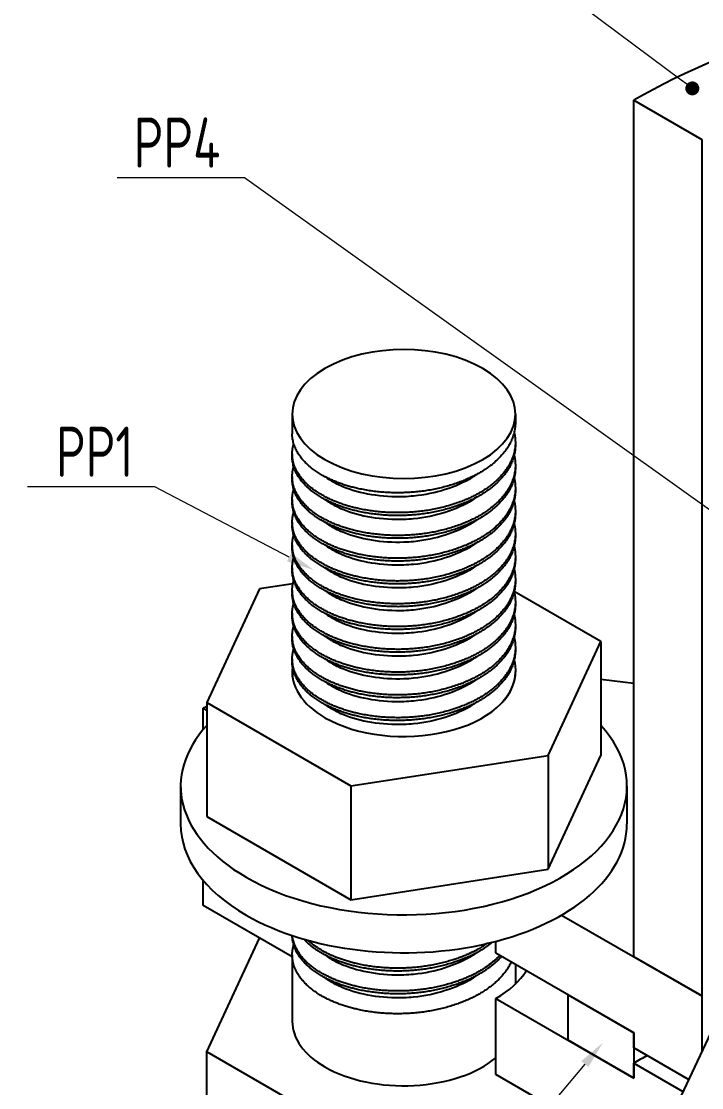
# Model space of a CAD drawing. Header units: millimetres. Extents: x -46397 to 283259, y -8690 to 23983.
# Drawn here: x 185418.7 to 185491.9, y -1377.6 to -1262.9 of the extents above; entities that cross this region are included whole.
import ezdxf
from ezdxf import colors
from ezdxf.entities.mleader import LeaderData, LeaderLine
from ezdxf.math import Vec2, Vec3

# ---------------------------------------------------------------- set-up
doc = ezdxf.new("R2010")
doc.units = ezdxf.units.MM
doc.layers.add('4.KICH THUOC', color=3, linetype='Continuous', lineweight=9)
doc.layers.add('Net dam Minh', color=94, linetype='Continuous', lineweight=18)
doc.layers.add('PV-402', color=7, linetype='Continuous')
doc.styles.get("Standard").update_dxf_attribs({"font": 'isocp.shx', "width": 0.8})

# ---------------------------------------------------------------- blocks, each defined once
blk = doc.blocks.new('tjt')
at = {"layer": 'PV-402', "extrusion": (-2.77556e-16, 0.816497, 0.57735)}
for p, q in [((255684.13, 36347.04, -2.06), (255691.43, 36342.83, -2.06)), ((255684.13, 36254.92, -2.06), (255684.13, 36347.04, -2.06)), ((255691.43, 36342.83, -2.06), (255691.43, 36250.71, -2.06)), ((255647.39, 36313.3, -2.06), (255647.39, 36311.16, -2.06)), ((255671.39, 36313.3, -2.06), (255671.39, 36312.38, -2.06)), ((255671.39, 36310.24, -2.06), (255671.39, 36309.93, -2.06)), ((255647.39, 36309.01, -2.06), (255647.39, 36308.71, -2.06)), ((255671.39, 36307.79, -2.06), (255671.39, 36307.48, -2.06)), ((255647.39, 36306.56, -2.06), (255647.39, 36306.26, -2.06)), ((255671.39, 36305.34, -2.06), (255671.39, 36305.03, -2.06)), ((255647.39, 36304.12, -2.06), (255647.39, 36303.81, -2.06)), ((255671.39, 36302.89, -2.06), (255671.39, 36302.58, -2.06)), ((255647.39, 36301.67, -2.06), (255647.39, 36301.36, -2.06)), ((255671.39, 36300.44, -2.06), (255671.39, 36300.13, -2.06)), ((255647.39, 36299.22, -2.06), (255647.39, 36298.91, -2.06)), ((255671.39, 36297.99, -2.06), (255671.39, 36297.69, -2.06)), ((255647.39, 36296.77, -2.06), (255647.39, 36296.46, -2.06)), ((255647.46, 36295.05, -2.06), (255643.87, 36294.5, -2.06)), ((255671.39, 36295.54, -2.06), (255671.39, 36295.24, -2.06)), ((255643.87, 36294.5, -2.06), (255638.19, 36282.26, -2.06)), ((255647.39, 36294.32, -2.06), (255647.39, 36294.01, -2.06)), ((255680.58, 36288.82, -2.06), (255671.26, 36294.2, -2.06)), ((255671.39, 36293.09, -2.06), (255671.39, 36292.79, -2.06)), ((255647.39, 36291.87, -2.06), (255647.39, 36291.56, -2.06)), ((255671.39, 36290.64, -2.06), (255671.39, 36290.34, -2.06)), ((255647.39, 36289.42, -2.06), (255647.39, 36289.11, -2.06)), ((255671.39, 36288.19, -2.06), (255671.39, 36287.89, -2.06)), ((255674.9, 36276.58, -2.06), (255680.58, 36288.82, -2.06)), ((255680.58, 36288.82, -2.06), (255680.58, 36276.57, -2.06)), ((255647.39, 36286.97, -2.06), (255647.39, 36286.66, -2.06)), ((255671.39, 36285.74, -2.06), (255671.39, 36285.54, -2.06)), ((255684.13, 36284.32, -2.06), (255680.58, 36284.73, -2.06)), ((255638.19, 36282.26, -2.06), (255653.71, 36273.3, -2.06)), ((255638.19, 36282.26, -2.06), (255638.19, 36270.01, -2.06)), ((255637.82, 36281.66, -2.06), (255638.19, 36281.45, -2.06)), ((255637.82, 36279.37, -2.06), (255637.82, 36281.66, -2.06)), ((255653.71, 36273.3, -2.06), (255674.9, 36276.58, -2.06)), ((255674.9, 36276.58, -2.06), (255674.9, 36264.34, -2.06)), ((255674.9, 36264.34, -2.06), (255680.58, 36276.57, -2.06)), ((255635.39, 36273.29, -2.06), (255635.39, 36269.21, -2.06)), ((255653.71, 36273.3, -2.06), (255653.71, 36261.06, -2.06)), ((255683.39, 36273.29, -2.06), (255683.39, 36269.21, -2.06)), ((255638.19, 36270.01, -2.06), (255653.71, 36261.06, -2.06)), ((255701.15, 36265.34, -2.06), (255687.9, 36237.24, -2.06)), ((255653.71, 36261.06, -2.06), (255674.9, 36264.34, -2.06)), ((255637.82, 36260.43, -2.06), (255637.82, 36263.13, -2.06)), ((255647.39, 36254.91, -2.06), (255637.82, 36260.43, -2.06)), ((255676.36, 36259.41, -2.06), (255691.43, 36250.71, -2.06)), ((255638.19, 36244.7, -2.06), (255643.87, 36256.94, -2.06)), ((255669.28, 36255.33, -2.06), (255669.28, 36256.59, -2.06)), ((255647.39, 36255.13, -2.06), (255647.39, 36247.98, -2.06)), ((255684.13, 36246.76, -2.06), (255669.28, 36255.33, -2.06)), ((255691.43, 36250.71, -2.06), (255684.13, 36254.92, -2.06)), ((255671.39, 36254.12, -2.06), (255671.39, 36251.98, -2.06)), ((255669.28, 36250.43, -2.06), (255684.13, 36241.86, -2.06)), ((255669.28, 36242.27, -2.06), (255669.28, 36250.43, -2.06)), ((255677.06, 36250.84, -2.06), (255684.13, 36246.76, -2.06)), ((255677.06, 36245.94, -2.06), (255677.06, 36250.84, -2.06)), ((255691.43, 36250.71, -2.06), (255691.43, 36244.73, -2.06)), ((255684.13, 36246.76, -2.06), (255684.13, 36241.86, -2.06)), ((255684.13, 36245.12, -2.06), (255684.13, 36246.76, -2.06)), ((255684.13, 36241.86, -2.06), (255677.06, 36245.94, -2.06)), ((255653.71, 36235.75, -2.06), (255638.19, 36244.7, -2.06)), ((255638.19, 36232.46, -2.06), (255638.19, 36244.7, -2.06)), ((255690.01, 36241.73, -2.06), (255684.13, 36245.12, -2.06)), ((255684.13, 36243.49, -2.06), (255689.41, 36240.44, -2.06)), ((255684.13, 36241.86, -2.06), (255684.13, 36243.49, -2.06)), ((255691.43, 36229.48, -2.06), (255669.28, 36242.27, -2.06))]:
    blk.add_line(p, q, dxfattribs=at)
at = {"layer": 'PV-402'}
for centre, major_axis, start_param, end_param in [((255735.75, 36317.24, -2.06), (-73, 0), -1.424554, -0.785398), ((255659.39, 36313.3, -2.06), (-12, 0), -2.356194, -0.785398), ((255659.39, 36313.3, -2.06), (-12, 0), -0.785398, 0.785398), ((255659.39, 36313.3, -2.06), (12, 0), -2.356194, 0.785398), ((255659.39, 36285.54, -2.06), (-12, 0), -0.083379, 0.785398), ((255659.39, 36285.54, -2.06), (12, 0), -2.356194, 0), ((255659.39, 36269.21, -2.06), (-30.5, 0), -0.802639, -0.785398), ((255659.39, 36273.29, -2.06), (-24, 0), -0.488603, 0.785398), ((255659.39, 36273.29, -2.06), (24, 0), -2.356194, 0.488603), ((255659.39, 36269.21, -2.06), (-24, 0), 0, 0.785398), ((255659.39, 36269.21, -2.06), (24, 0), -2.356194, 0), ((255659.39, 36256.15, -2.06), (14, 0), -0.785398, -0.342487), ((255659.39, 36247.98, -2.06), (-14, 0), -2.612122, -2.600493), ((255659.39, 36247.98, -2.06), (-12, 0), 0, 0.785398), ((255659.39, 36247.98, -2.06), (12, 0), -2.356194, -0.600669), ((255735.75, 36213.69, -2.06), (-73, 0), -0.812799, -0.785398)]:
    blk.add_ellipse(centre, major_axis=major_axis, ratio=0.57735, start_param=start_param, end_param=end_param, dxfattribs=at)
for points, weights, knots in [([(255671.39, 36312.38, -2.06), (255671.39, 36309.36, -2.06), (255667.87, 36307.18, -2.06), (255664.36, 36304.99, -2.06), (255659.39, 36304.84, -2.06), (255654.41, 36304.69, -2.06), (255650.9, 36306.56, -2.06)], [1, 0.923879532511, 1, 0.923879532511, 1, 0.923879532511, 1], [0.015625, 0.015625, 0.015625, 0.02083333, 0.02083333, 0.02604167, 0.02604167, 0.03125, 0.03125, 0.03125]), ([(255671.26, 36311.31, -2.06), (255671.39, 36310.78, -2.06), (255671.39, 36310.24, -2.06), (255671.39, 36307.22, -2.06), (255667.87, 36305.03, -2.06), (255664.36, 36302.85, -2.06), (255659.39, 36302.7, -2.06), (255654.41, 36302.55, -2.06), (255650.9, 36304.42, -2.06)], [0.976586666717, 0.985550451446, 1, 0.923879532511, 1, 0.923879532511, 1, 0.923879532511, 1], [0.01463633, 0.01463633, 0.01463633, 0.015625, 0.015625, 0.02083333, 0.02083333, 0.02604167, 0.02604167, 0.03125, 0.03125, 0.03125]), ([(255650.9, 36304.42, -2.06), (255647.39, 36306.3, -2.06), (255647.39, 36309.01, -2.06), (255647.39, 36309.55, -2.06), (255647.55, 36310.09, -2.06)], [1, 0.923879532511, 1, 0.983871706862, 0.974577891969], [0.03125, 0.03125, 0.03125, 0.036458333, 0.036458333, 0.037561867, 0.037561867, 0.037561867]), ([(255671.39, 36309.93, -2.06), (255671.39, 36306.91, -2.06), (255667.87, 36304.73, -2.06), (255664.36, 36302.55, -2.06), (255659.39, 36302.39, -2.06), (255654.41, 36302.24, -2.06), (255650.9, 36304.12, -2.06)], [1, 0.923879532511, 1, 0.923879532511, 1, 0.923879532511, 1], [0.05729167, 0.05729167, 0.05729167, 0.0625, 0.0625, 0.06770833, 0.06770833, 0.07291667, 0.07291667, 0.07291667]), ([(255671.26, 36308.86, -2.06), (255671.39, 36308.33, -2.06), (255671.39, 36307.79, -2.06), (255671.39, 36304.77, -2.06), (255667.87, 36302.58, -2.06), (255664.36, 36300.4, -2.06), (255659.39, 36300.25, -2.06), (255654.41, 36300.1, -2.06), (255650.9, 36301.97, -2.06)], [0.976586666717, 0.985550451446, 1, 0.923879532511, 1, 0.923879532511, 1, 0.923879532511, 1], [0.056303, 0.056303, 0.056303, 0.05729167, 0.05729167, 0.0625, 0.0625, 0.06770833, 0.06770833, 0.07291667, 0.07291667, 0.07291667]), ([(255650.9, 36301.97, -2.06), (255647.39, 36303.85, -2.06), (255647.39, 36306.56, -2.06), (255647.39, 36307.11, -2.06), (255647.55, 36307.64, -2.06)], [1, 0.923879532511, 1, 0.983871706862, 0.974577891969], [0.072916667, 0.072916667, 0.072916667, 0.078125, 0.078125, 0.079228534, 0.079228534, 0.079228534]), ([(255671.39, 36307.48, -2.06), (255671.39, 36304.46, -2.06), (255667.87, 36302.28, -2.06), (255664.36, 36300.1, -2.06), (255659.39, 36299.94, -2.06), (255654.41, 36299.79, -2.06), (255650.9, 36301.67, -2.06)], [1, 0.923879532511, 1, 0.923879532511, 1, 0.923879532511, 1], [0.09895833, 0.09895833, 0.09895833, 0.10416667, 0.10416667, 0.109375, 0.109375, 0.11458333, 0.11458333, 0.11458333]), ([(255671.26, 36306.41, -2.06), (255671.39, 36305.88, -2.06), (255671.39, 36305.34, -2.06), (255671.39, 36302.32, -2.06), (255667.87, 36300.13, -2.06), (255664.36, 36297.95, -2.06), (255659.39, 36297.8, -2.06), (255654.41, 36297.65, -2.06), (255650.9, 36299.52, -2.06)], [0.976586666717, 0.985550451446, 1, 0.923879532511, 1, 0.923879532511, 1, 0.923879532511, 1], [0.09796966, 0.09796966, 0.09796966, 0.09895833, 0.09895833, 0.10416667, 0.10416667, 0.109375, 0.109375, 0.11458333, 0.11458333, 0.11458333]), ([(255650.9, 36299.52, -2.06), (255647.39, 36301.4, -2.06), (255647.39, 36304.12, -2.06), (255647.39, 36304.66, -2.06), (255647.55, 36305.19, -2.06)], [1, 0.923879532511, 1, 0.983871706862, 0.974577891969], [0.114583333, 0.114583333, 0.114583333, 0.119791667, 0.119791667, 0.120895201, 0.120895201, 0.120895201]), ([(255671.39, 36305.03, -2.06), (255671.39, 36302.01, -2.06), (255667.87, 36299.83, -2.06), (255664.36, 36297.65, -2.06), (255659.39, 36297.49, -2.06), (255654.41, 36297.34, -2.06), (255650.9, 36299.22, -2.06)], [1, 0.923879532511, 1, 0.923879532511, 1, 0.923879532511, 1], [0.140625, 0.140625, 0.140625, 0.14583333, 0.14583333, 0.15104167, 0.15104167, 0.15625, 0.15625, 0.15625]), ([(255671.26, 36303.96, -2.06), (255671.39, 36303.43, -2.06), (255671.39, 36302.89, -2.06), (255671.39, 36299.87, -2.06), (255667.87, 36297.69, -2.06), (255664.36, 36295.5, -2.06), (255659.39, 36295.35, -2.06), (255654.41, 36295.2, -2.06), (255650.9, 36297.07, -2.06)], [0.976586666717, 0.985550451446, 1, 0.923879532511, 1, 0.923879532511, 1, 0.923879532511, 1], [0.13963633, 0.13963633, 0.13963633, 0.140625, 0.140625, 0.14583333, 0.14583333, 0.15104167, 0.15104167, 0.15625, 0.15625, 0.15625]), ([(255650.9, 36297.07, -2.06), (255647.39, 36298.95, -2.06), (255647.39, 36301.67, -2.06), (255647.39, 36302.21, -2.06), (255647.55, 36302.74, -2.06)], [1, 0.923879532511, 1, 0.983871706862, 0.974577891969], [0.15625, 0.15625, 0.15625, 0.161458333, 0.161458333, 0.162561867, 0.162561867, 0.162561867]), ([(255671.39, 36302.58, -2.06), (255671.39, 36299.56, -2.06), (255667.87, 36297.38, -2.06), (255664.36, 36295.2, -2.06), (255659.39, 36295.04, -2.06), (255654.41, 36294.89, -2.06), (255650.9, 36296.77, -2.06)], [1, 0.923879532511, 1, 0.923879532511, 1, 0.923879532511, 1], [0.18229167, 0.18229167, 0.18229167, 0.1875, 0.1875, 0.19270833, 0.19270833, 0.19791667, 0.19791667, 0.19791667]), ([(255671.26, 36301.51, -2.06), (255671.39, 36300.98, -2.06), (255671.39, 36300.44, -2.06), (255671.39, 36297.42, -2.06), (255667.87, 36295.24, -2.06), (255664.36, 36293.05, -2.06), (255659.39, 36292.9, -2.06), (255654.41, 36292.75, -2.06), (255650.9, 36294.62, -2.06)], [0.976586666717, 0.985550451446, 1, 0.923879532511, 1, 0.923879532511, 1, 0.923879532511, 1], [0.181303, 0.181303, 0.181303, 0.18229167, 0.18229167, 0.1875, 0.1875, 0.19270833, 0.19270833, 0.19791667, 0.19791667, 0.19791667]), ([(255650.9, 36294.62, -2.06), (255647.39, 36296.5, -2.06), (255647.39, 36299.22, -2.06), (255647.39, 36299.76, -2.06), (255647.55, 36300.29, -2.06)], [1, 0.923879532511, 1, 0.983871706862, 0.974577891969], [0.197916667, 0.197916667, 0.197916667, 0.203125, 0.203125, 0.204228534, 0.204228534, 0.204228534]), ([(255671.39, 36300.13, -2.06), (255671.39, 36297.11, -2.06), (255667.87, 36294.93, -2.06), (255664.36, 36292.75, -2.06), (255659.39, 36292.59, -2.06), (255654.41, 36292.44, -2.06), (255650.9, 36294.32, -2.06)], [1, 0.923879532511, 1, 0.923879532511, 1, 0.923879532511, 1], [0.22395833, 0.22395833, 0.22395833, 0.22916667, 0.22916667, 0.234375, 0.234375, 0.23958333, 0.23958333, 0.23958333]), ([(255671.26, 36299.06, -2.06), (255671.39, 36298.53, -2.06), (255671.39, 36297.99, -2.06), (255671.39, 36294.97, -2.06), (255667.87, 36292.79, -2.06), (255664.36, 36290.6, -2.06), (255659.39, 36290.45, -2.06), (255654.41, 36290.3, -2.06), (255650.9, 36292.17, -2.06)], [0.976586666717, 0.985550451446, 1, 0.923879532511, 1, 0.923879532511, 1, 0.923879532511, 1], [0.22296966, 0.22296966, 0.22296966, 0.22395833, 0.22395833, 0.22916667, 0.22916667, 0.234375, 0.234375, 0.23958333, 0.23958333, 0.23958333]), ([(255650.9, 36292.17, -2.06), (255647.39, 36294.05, -2.06), (255647.39, 36296.77, -2.06), (255647.39, 36297.31, -2.06), (255647.55, 36297.84, -2.06)], [1, 0.923879532511, 1, 0.983871706862, 0.974577891969], [0.239583333, 0.239583333, 0.239583333, 0.244791667, 0.244791667, 0.245895201, 0.245895201, 0.245895201]), ([(255671.39, 36297.69, -2.06), (255671.39, 36294.66, -2.06), (255667.87, 36292.48, -2.06), (255664.36, 36290.3, -2.06), (255659.39, 36290.14, -2.06), (255654.41, 36289.99, -2.06), (255650.9, 36291.87, -2.06)], [1, 0.923879532511, 1, 0.923879532511, 1, 0.923879532511, 1], [0.265625, 0.265625, 0.265625, 0.27083333, 0.27083333, 0.27604167, 0.27604167, 0.28125, 0.28125, 0.28125]), ([(255671.26, 36296.61, -2.06), (255671.39, 36296.08, -2.06), (255671.39, 36295.54, -2.06), (255671.39, 36292.52, -2.06), (255667.87, 36290.34, -2.06), (255664.36, 36288.15, -2.06), (255659.39, 36288, -2.06), (255654.41, 36287.85, -2.06), (255650.9, 36289.72, -2.06)], [0.976586666717, 0.985550451446, 1, 0.923879532511, 1, 0.923879532511, 1, 0.923879532511, 1], [0.26463633, 0.26463633, 0.26463633, 0.265625, 0.265625, 0.27083333, 0.27083333, 0.27604167, 0.27604167, 0.28125, 0.28125, 0.28125]), ([(255650.9, 36289.72, -2.06), (255647.39, 36291.6, -2.06), (255647.39, 36294.32, -2.06), (255647.39, 36294.86, -2.06), (255647.55, 36295.39, -2.06)], [1, 0.923879532511, 1, 0.983871706862, 0.974577891969], [0.28125, 0.28125, 0.28125, 0.286458333, 0.286458333, 0.287561867, 0.287561867, 0.287561867]), ([(255671.39, 36295.24, -2.06), (255671.39, 36292.21, -2.06), (255667.87, 36290.03, -2.06), (255664.36, 36287.85, -2.06), (255659.39, 36287.7, -2.06), (255654.41, 36287.54, -2.06), (255650.9, 36289.42, -2.06)], [1, 0.923879532511, 1, 0.923879532511, 1, 0.923879532511, 1], [0.30729167, 0.30729167, 0.30729167, 0.3125, 0.3125, 0.31770833, 0.31770833, 0.32291667, 0.32291667, 0.32291667]), ([(255671.26, 36294.16, -2.06), (255671.39, 36293.63, -2.06), (255671.39, 36293.09, -2.06), (255671.39, 36290.07, -2.06), (255667.87, 36287.89, -2.06), (255664.36, 36285.71, -2.06), (255659.39, 36285.55, -2.06), (255654.41, 36285.4, -2.06), (255650.9, 36287.28, -2.06)], [0.976586666717, 0.985550451446, 1, 0.923879532511, 1, 0.923879532511, 1, 0.923879532511, 1], [0.306303, 0.306303, 0.306303, 0.30729167, 0.30729167, 0.3125, 0.3125, 0.31770833, 0.31770833, 0.32291667, 0.32291667, 0.32291667]), ([(255650.9, 36287.28, -2.06), (255647.39, 36289.15, -2.06), (255647.39, 36291.87, -2.06), (255647.39, 36292.41, -2.06), (255647.55, 36292.94, -2.06)], [1, 0.923879532511, 1, 0.983871706862, 0.974577891969], [0.322916667, 0.322916667, 0.322916667, 0.328125, 0.328125, 0.329228534, 0.329228534, 0.329228534]), ([(255671.39, 36292.79, -2.06), (255671.39, 36289.76, -2.06), (255667.87, 36287.58, -2.06), (255664.36, 36285.4, -2.06), (255659.39, 36285.25, -2.06), (255654.41, 36285.09, -2.06), (255650.9, 36286.97, -2.06)], [1, 0.923879532511, 1, 0.923879532511, 1, 0.923879532511, 1], [0.34895833, 0.34895833, 0.34895833, 0.35416667, 0.35416667, 0.359375, 0.359375, 0.36458333, 0.36458333, 0.36458333]), ([(255671.26, 36291.71, -2.06), (255671.39, 36291.18, -2.06), (255671.39, 36290.64, -2.06), (255671.39, 36287.62, -2.06), (255667.87, 36285.44, -2.06), (255664.36, 36283.26, -2.06), (255659.39, 36283.1, -2.06), (255654.41, 36282.95, -2.06), (255650.9, 36284.83, -2.06)], [0.976586666717, 0.985550451446, 1, 0.923879532511, 1, 0.923879532511, 1, 0.923879532511, 1], [0.34796966, 0.34796966, 0.34796966, 0.34895833, 0.34895833, 0.35416667, 0.35416667, 0.359375, 0.359375, 0.36458333, 0.36458333, 0.36458333]), ([(255650.9, 36284.83, -2.06), (255647.39, 36286.7, -2.06), (255647.39, 36289.42, -2.06), (255647.39, 36289.96, -2.06), (255647.55, 36290.49, -2.06)], [1, 0.923879532511, 1, 0.983871706862, 0.974577891969], [0.364583333, 0.364583333, 0.364583333, 0.369791667, 0.369791667, 0.370895201, 0.370895201, 0.370895201]), ([(255671.39, 36290.34, -2.06), (255671.39, 36287.31, -2.06), (255667.87, 36285.13, -2.06), (255664.36, 36282.95, -2.06), (255659.39, 36282.8, -2.06), (255654.41, 36282.64, -2.06), (255650.9, 36284.52, -2.06)], [1, 0.923879532511, 1, 0.923879532511, 1, 0.923879532511, 1], [0.390625, 0.390625, 0.390625, 0.39583333, 0.39583333, 0.40104167, 0.40104167, 0.40625, 0.40625, 0.40625]), ([(255671.26, 36289.27, -2.06), (255671.39, 36288.73, -2.06), (255671.39, 36288.19, -2.06), (255671.39, 36285.17, -2.06), (255667.87, 36282.99, -2.06), (255664.36, 36280.81, -2.06), (255659.39, 36280.65, -2.06), (255654.41, 36280.5, -2.06), (255650.9, 36282.38, -2.06)], [0.976586666717, 0.985550451446, 1, 0.923879532511, 1, 0.923879532511, 1, 0.923879532511, 1], [0.38963633, 0.38963633, 0.38963633, 0.390625, 0.390625, 0.39583333, 0.39583333, 0.40104167, 0.40104167, 0.40625, 0.40625, 0.40625]), ([(255650.9, 36282.38, -2.06), (255647.39, 36284.25, -2.06), (255647.39, 36286.97, -2.06), (255647.39, 36287.51, -2.06), (255647.55, 36288.04, -2.06)], [1, 0.923879532511, 1, 0.983871706862, 0.974577891969], [0.40625, 0.40625, 0.40625, 0.411458333, 0.411458333, 0.412561867, 0.412561867, 0.412561867]), ([(255671.39, 36287.89, -2.06), (255671.39, 36284.86, -2.06), (255667.87, 36282.68, -2.06), (255664.36, 36280.5, -2.06), (255659.39, 36280.35, -2.06), (255654.41, 36280.19, -2.06), (255650.9, 36282.07, -2.06)], [1, 0.923879532511, 1, 0.923879532511, 1, 0.923879532511, 1], [0.43229167, 0.43229167, 0.43229167, 0.4375, 0.4375, 0.44270833, 0.44270833, 0.44791667, 0.44791667, 0.44791667]), ([(255671.26, 36286.82, -2.06), (255671.39, 36286.28, -2.06), (255671.39, 36285.74, -2.06), (255671.39, 36283.8, -2.06), (255669.8, 36282.09, -2.06)], [0.976586666717, 0.985550451446, 1, 0.949685827527, 0.965885065577], [0.431302996, 0.431302996, 0.431302996, 0.432291667, 0.432291667, 0.435734275, 0.435734275, 0.435734275]), ([(255650.9, 36250.53, -2.06), (255647.39, 36252.41, -2.06), (255647.39, 36255.13, -2.06), (255647.39, 36255.67, -2.06), (255647.55, 36256.2, -2.06)], [1, 0.923879532511, 1, 0.983871706862, 0.974577891969], [0.947916667, 0.947916667, 0.947916667, 0.953125, 0.953125, 0.954228534, 0.954228534, 0.954228534]), ([(255668.94, 36256.5, -2.06), (255668.45, 36256.1, -2.06), (255667.87, 36255.74, -2.06), (255664.36, 36253.56, -2.06), (255659.39, 36253.4, -2.06), (255654.41, 36253.25, -2.06), (255650.9, 36255.13, -2.06)], [0.977934101261, 0.98661258792, 1, 0.923879532511, 1, 0.923879532511, 1], [0.89491734, 0.89491734, 0.89491734, 0.89583333, 0.89583333, 0.90104167, 0.90104167, 0.90625, 0.90625, 0.90625]), ([(255668.34, 36256.36, -2.06), (255668.11, 36256.2, -2.06), (255667.87, 36256.04, -2.06), (255664.36, 36253.86, -2.06), (255659.39, 36253.71, -2.06), (255654.41, 36253.56, -2.06), (255650.9, 36255.43, -2.06)], [0.98947109718, 0.994310260386, 1, 0.923879532511, 1, 0.923879532511, 1], [0.85377736, 0.85377736, 0.85377736, 0.85416667, 0.85416667, 0.859375, 0.859375, 0.86458333, 0.86458333, 0.86458333]), ([(255669.73, 36255.08, -2.06), (255668.95, 36254.27, -2.06), (255667.87, 36253.59, -2.06), (255664.36, 36251.41, -2.06), (255659.39, 36251.26, -2.06), (255654.41, 36251.11, -2.06), (255650.9, 36252.98, -2.06)], [0.966637114625, 0.975310711508, 1, 0.923879532511, 1, 0.923879532511, 1], [0.89414404, 0.89414404, 0.89414404, 0.89583333, 0.89583333, 0.90104167, 0.90104167, 0.90625, 0.90625, 0.90625]), ([(255669.91, 36254.97, -2.06), (255669.08, 36254.04, -2.06), (255667.87, 36253.29, -2.06), (255664.36, 36251.11, -2.06), (255659.39, 36250.95, -2.06), (255654.41, 36250.8, -2.06), (255650.9, 36252.68, -2.06)], [0.964772489864, 0.972323124223, 1, 0.923879532511, 1, 0.923879532511, 1], [0.93560629, 0.93560629, 0.93560629, 0.9375, 0.9375, 0.94270833, 0.94270833, 0.94791667, 0.94791667, 0.94791667]), ([(255670.94, 36254.37, -2.06), (255670.09, 36252.52, -2.06), (255667.87, 36251.15, -2.06), (255664.36, 36248.96, -2.06), (255659.39, 36248.81, -2.06), (255654.41, 36248.66, -2.06), (255650.9, 36250.53, -2.06)], [0.965371310461, 0.950511495408, 1, 0.923879532511, 1, 0.923879532511, 1], [0.93411389, 0.93411389, 0.93411389, 0.9375, 0.9375, 0.94270833, 0.94270833, 0.94791667, 0.94791667, 0.94791667])]:
    blk.add_rational_spline(points, weights, degree=2, knots=knots, dxfattribs=at)
for points, weights in [([(255650.9, 36306.56, -2.06), (255647.39, 36308.44, -2.06), (255647.39, 36311.16, -2.06)], [1, 0.923879532511, 1]), ([(255650.9, 36304.12, -2.06), (255647.39, 36305.99, -2.06), (255647.39, 36308.71, -2.06)], [1, 0.923879532511, 1]), ([(255650.9, 36301.67, -2.06), (255647.39, 36303.54, -2.06), (255647.39, 36306.26, -2.06)], [1, 0.923879532511, 1]), ([(255650.9, 36299.22, -2.06), (255647.39, 36301.09, -2.06), (255647.39, 36303.81, -2.06)], [1, 0.923879532511, 1]), ([(255650.9, 36296.77, -2.06), (255647.39, 36298.64, -2.06), (255647.39, 36301.36, -2.06)], [1, 0.923879532511, 1]), ([(255650.9, 36294.32, -2.06), (255647.39, 36296.19, -2.06), (255647.39, 36298.91, -2.06)], [1, 0.923879532511, 1]), ([(255650.9, 36291.87, -2.06), (255647.39, 36293.74, -2.06), (255647.39, 36296.46, -2.06)], [1, 0.923879532511, 1]), ([(255650.9, 36289.42, -2.06), (255647.39, 36291.29, -2.06), (255647.39, 36294.01, -2.06)], [1, 0.923879532511, 1]), ([(255650.9, 36286.97, -2.06), (255647.39, 36288.85, -2.06), (255647.39, 36291.56, -2.06)], [1, 0.923879532511, 1]), ([(255650.9, 36284.52, -2.06), (255647.39, 36286.4, -2.06), (255647.39, 36289.11, -2.06)], [1, 0.923879532511, 1]), ([(255650.9, 36282.07, -2.06), (255647.39, 36283.95, -2.06), (255647.39, 36286.66, -2.06)], [1, 0.923879532511, 1]), ([(255647.42, 36285.02, -2.06), (255647.46, 36285.31, -2.06), (255647.55, 36285.59, -2.06)], [0.986503584543, 0.979559091541, 0.974577891969]), ([(255650.9, 36252.68, -2.06), (255647.43, 36254.53, -2.06), (255647.39, 36257.21, -2.06)], [1, 0.924772002443, 0.998235987559]), ([(255650.9, 36252.98, -2.06), (255647.66, 36254.71, -2.06), (255647.4, 36257.2, -2.06)], [1, 0.929487281564, 0.989610740894]), ([(255650.9, 36255.13, -2.06), (255649.51, 36255.87, -2.06), (255648.63, 36256.82, -2.06)], [1, 0.96838926696, 0.963032667041]), ([(255650.9, 36255.43, -2.06), (255649.83, 36256, -2.06), (255649.06, 36256.7, -2.06)], [1, 0.975602545556, 0.966844400827])]:
    blk.add_rational_spline(points, weights, degree=2, dxfattribs=at)
for points, knots in [([(255667.24, 36306.81, -2.06), (255667.07, 36306.69, -2.06), (255666.9, 36306.57, -2.06), (255666.72, 36306.46, -2.06), (255665.1, 36305.44, -2.06), (255662.78, 36304.7, -2.06), (255660.45, 36304.47, -2.06), (255660.1, 36304.44, -2.06), (255659.74, 36304.41, -2.06), (255659.39, 36304.4, -2.06), (255657.09, 36304.32, -2.06), (255654.66, 36304.71, -2.06), (255652.84, 36305.47, -2.06), (255652.56, 36305.59, -2.06), (255652.3, 36305.72, -2.06), (255652.05, 36305.85, -2.06), (255651.65, 36306.06, -2.06), (255651.28, 36306.3, -2.06), (255650.93, 36306.55, -2.06)], [0.02091855, 0.02091855, 0.02091855, 0.02091855, 0.02142879, 0.02142879, 0.02142879, 0.02606998, 0.02606998, 0.02606998, 0.02678599, 0.02678599, 0.02678599, 0.03142718, 0.03142718, 0.03142718, 0.03214319, 0.03214319, 0.03214319, 0.033291, 0.033291, 0.033291, 0.033291]), ([(255667.24, 36304.36, -2.06), (255667.07, 36304.24, -2.06), (255666.9, 36304.12, -2.06), (255666.72, 36304.01, -2.06), (255665.1, 36302.99, -2.06), (255662.78, 36302.25, -2.06), (255660.45, 36302.02, -2.06), (255660.1, 36301.99, -2.06), (255659.74, 36301.96, -2.06), (255659.39, 36301.95, -2.06), (255657.09, 36301.87, -2.06), (255654.66, 36302.26, -2.06), (255652.84, 36303.03, -2.06), (255652.56, 36303.14, -2.06), (255652.3, 36303.27, -2.06), (255652.05, 36303.4, -2.06), (255651.65, 36303.61, -2.06), (255651.28, 36303.85, -2.06), (255650.93, 36304.1, -2.06)], [0.06377613, 0.06377613, 0.06377613, 0.06377613, 0.06428637, 0.06428637, 0.06428637, 0.06892756, 0.06892756, 0.06892756, 0.06964357, 0.06964357, 0.06964357, 0.07428476, 0.07428476, 0.07428476, 0.07500077, 0.07500077, 0.07500077, 0.07614858, 0.07614858, 0.07614858, 0.07614858]), ([(255667.24, 36301.91, -2.06), (255667.07, 36301.79, -2.06), (255666.9, 36301.68, -2.06), (255666.72, 36301.56, -2.06), (255665.1, 36300.55, -2.06), (255662.78, 36299.8, -2.06), (255660.45, 36299.57, -2.06), (255660.1, 36299.54, -2.06), (255659.74, 36299.52, -2.06), (255659.39, 36299.5, -2.06), (255657.09, 36299.42, -2.06), (255654.66, 36299.81, -2.06), (255652.84, 36300.58, -2.06), (255652.56, 36300.69, -2.06), (255652.3, 36300.82, -2.06), (255652.05, 36300.95, -2.06), (255651.65, 36301.16, -2.06), (255651.28, 36301.4, -2.06), (255650.93, 36301.65, -2.06)], [0.10663371, 0.10663371, 0.10663371, 0.10663371, 0.10714396, 0.10714396, 0.10714396, 0.11178514, 0.11178514, 0.11178514, 0.11250116, 0.11250116, 0.11250116, 0.11714234, 0.11714234, 0.11714234, 0.11785835, 0.11785835, 0.11785835, 0.11900617, 0.11900617, 0.11900617, 0.11900617]), ([(255667.24, 36299.46, -2.06), (255667.07, 36299.34, -2.06), (255666.9, 36299.23, -2.06), (255666.72, 36299.11, -2.06), (255665.1, 36298.1, -2.06), (255662.78, 36297.35, -2.06), (255660.45, 36297.12, -2.06), (255660.1, 36297.09, -2.06), (255659.74, 36297.07, -2.06), (255659.39, 36297.05, -2.06), (255657.09, 36296.97, -2.06), (255654.66, 36297.36, -2.06), (255652.84, 36298.13, -2.06), (255652.56, 36298.24, -2.06), (255652.3, 36298.37, -2.06), (255652.05, 36298.5, -2.06), (255651.65, 36298.71, -2.06), (255651.28, 36298.95, -2.06), (255650.93, 36299.2, -2.06)], [0.1494913, 0.1494913, 0.1494913, 0.1494913, 0.15000154, 0.15000154, 0.15000154, 0.15464273, 0.15464273, 0.15464273, 0.15535874, 0.15535874, 0.15535874, 0.15999992, 0.15999992, 0.15999992, 0.16071594, 0.16071594, 0.16071594, 0.16186375, 0.16186375, 0.16186375, 0.16186375]), ([(255667.24, 36297.01, -2.06), (255667.07, 36296.89, -2.06), (255666.9, 36296.78, -2.06), (255666.72, 36296.66, -2.06), (255665.1, 36295.65, -2.06), (255662.78, 36294.9, -2.06), (255660.45, 36294.67, -2.06), (255660.1, 36294.64, -2.06), (255659.74, 36294.62, -2.06), (255659.39, 36294.6, -2.06), (255657.09, 36294.52, -2.06), (255654.66, 36294.91, -2.06), (255652.84, 36295.68, -2.06), (255652.56, 36295.79, -2.06), (255652.3, 36295.92, -2.06), (255652.05, 36296.05, -2.06), (255651.65, 36296.26, -2.06), (255651.28, 36296.5, -2.06), (255650.93, 36296.75, -2.06)], [0.19234888, 0.19234888, 0.19234888, 0.19234888, 0.19285912, 0.19285912, 0.19285912, 0.19750031, 0.19750031, 0.19750031, 0.19821632, 0.19821632, 0.19821632, 0.20285751, 0.20285751, 0.20285751, 0.20357352, 0.20357352, 0.20357352, 0.20472133, 0.20472133, 0.20472133, 0.20472133]), ([(255667.24, 36294.56, -2.06), (255667.07, 36294.44, -2.06), (255666.9, 36294.33, -2.06), (255666.72, 36294.21, -2.06), (255665.1, 36293.2, -2.06), (255662.78, 36292.45, -2.06), (255660.45, 36292.22, -2.06), (255660.1, 36292.19, -2.06), (255659.74, 36292.17, -2.06), (255659.39, 36292.15, -2.06), (255657.09, 36292.07, -2.06), (255654.66, 36292.46, -2.06), (255652.84, 36293.23, -2.06), (255652.56, 36293.35, -2.06), (255652.3, 36293.47, -2.06), (255652.05, 36293.6, -2.06), (255651.65, 36293.81, -2.06), (255651.28, 36294.05, -2.06), (255650.93, 36294.3, -2.06)], [0.23520646, 0.23520646, 0.23520646, 0.23520646, 0.23571671, 0.23571671, 0.23571671, 0.24035789, 0.24035789, 0.24035789, 0.2410739, 0.2410739, 0.2410739, 0.24571509, 0.24571509, 0.24571509, 0.2464311, 0.2464311, 0.2464311, 0.24757891, 0.24757891, 0.24757891, 0.24757891]), ([(255667.24, 36292.11, -2.06), (255667.07, 36291.99, -2.06), (255666.9, 36291.88, -2.06), (255666.72, 36291.77, -2.06), (255665.1, 36290.75, -2.06), (255662.78, 36290, -2.06), (255660.45, 36289.78, -2.06), (255660.1, 36289.74, -2.06), (255659.74, 36289.72, -2.06), (255659.39, 36289.7, -2.06), (255657.09, 36289.62, -2.06), (255654.66, 36290.01, -2.06), (255652.84, 36290.78, -2.06), (255652.56, 36290.9, -2.06), (255652.3, 36291.02, -2.06), (255652.05, 36291.15, -2.06), (255651.65, 36291.36, -2.06), (255651.28, 36291.6, -2.06), (255650.93, 36291.85, -2.06)], [0.27806404, 0.27806404, 0.27806404, 0.27806404, 0.27857429, 0.27857429, 0.27857429, 0.28321548, 0.28321548, 0.28321548, 0.28393149, 0.28393149, 0.28393149, 0.28857267, 0.28857267, 0.28857267, 0.28928868, 0.28928868, 0.28928868, 0.2904365, 0.2904365, 0.2904365, 0.2904365]), ([(255667.24, 36289.67, -2.06), (255667.07, 36289.54, -2.06), (255666.9, 36289.43, -2.06), (255666.72, 36289.32, -2.06), (255665.1, 36288.3, -2.06), (255662.78, 36287.55, -2.06), (255660.45, 36287.33, -2.06), (255660.1, 36287.29, -2.06), (255659.74, 36287.27, -2.06), (255659.39, 36287.26, -2.06), (255657.09, 36287.17, -2.06), (255654.66, 36287.56, -2.06), (255652.84, 36288.33, -2.06), (255652.56, 36288.45, -2.06), (255652.3, 36288.57, -2.06), (255652.05, 36288.7, -2.06), (255651.65, 36288.91, -2.06), (255651.28, 36289.15, -2.06), (255650.93, 36289.4, -2.06)], [0.32092163, 0.32092163, 0.32092163, 0.32092163, 0.32143187, 0.32143187, 0.32143187, 0.32607306, 0.32607306, 0.32607306, 0.32678907, 0.32678907, 0.32678907, 0.33143026, 0.33143026, 0.33143026, 0.33214627, 0.33214627, 0.33214627, 0.33329408, 0.33329408, 0.33329408, 0.33329408]), ([(255667.24, 36287.22, -2.06), (255667.07, 36287.09, -2.06), (255666.9, 36286.98, -2.06), (255666.72, 36286.87, -2.06), (255665.1, 36285.85, -2.06), (255662.78, 36285.1, -2.06), (255660.45, 36284.88, -2.06), (255660.1, 36284.84, -2.06), (255659.74, 36284.82, -2.06), (255659.39, 36284.81, -2.06), (255657.09, 36284.72, -2.06), (255654.66, 36285.12, -2.06), (255652.84, 36285.88, -2.06), (255652.56, 36286, -2.06), (255652.3, 36286.12, -2.06), (255652.05, 36286.25, -2.06), (255651.65, 36286.47, -2.06), (255651.28, 36286.7, -2.06), (255650.93, 36286.95, -2.06)], [0.36377921, 0.36377921, 0.36377921, 0.36377921, 0.36428945, 0.36428945, 0.36428945, 0.36893064, 0.36893064, 0.36893064, 0.36964665, 0.36964665, 0.36964665, 0.37428784, 0.37428784, 0.37428784, 0.37500385, 0.37500385, 0.37500385, 0.37615166, 0.37615166, 0.37615166, 0.37615166]), ([(255667.24, 36284.77, -2.06), (255667.07, 36284.65, -2.06), (255666.9, 36284.53, -2.06), (255666.72, 36284.42, -2.06), (255665.1, 36283.4, -2.06), (255662.78, 36282.65, -2.06), (255660.45, 36282.43, -2.06), (255660.1, 36282.39, -2.06), (255659.74, 36282.37, -2.06), (255659.39, 36282.36, -2.06), (255657.09, 36282.27, -2.06), (255654.66, 36282.67, -2.06), (255652.84, 36283.43, -2.06), (255652.56, 36283.55, -2.06), (255652.3, 36283.67, -2.06), (255652.05, 36283.8, -2.06), (255651.65, 36284.02, -2.06), (255651.28, 36284.25, -2.06), (255650.93, 36284.5, -2.06)], [0.40663679, 0.40663679, 0.40663679, 0.40663679, 0.40714704, 0.40714704, 0.40714704, 0.41178822, 0.41178822, 0.41178822, 0.41250424, 0.41250424, 0.41250424, 0.41714542, 0.41714542, 0.41714542, 0.41786143, 0.41786143, 0.41786143, 0.41900925, 0.41900925, 0.41900925, 0.41900925]), ([(255667.24, 36282.32, -2.06), (255667.07, 36282.2, -2.06), (255666.9, 36282.08, -2.06), (255666.72, 36281.97, -2.06), (255665.1, 36280.95, -2.06), (255662.78, 36280.2, -2.06), (255660.45, 36279.98, -2.06), (255660.1, 36279.94, -2.06), (255659.74, 36279.92, -2.06), (255659.39, 36279.91, -2.06), (255657.09, 36279.82, -2.06), (255654.66, 36280.22, -2.06), (255652.84, 36280.98, -2.06), (255652.56, 36281.1, -2.06), (255652.3, 36281.22, -2.06), (255652.05, 36281.36, -2.06), (255651.65, 36281.57, -2.06), (255651.28, 36281.8, -2.06), (255650.93, 36282.05, -2.06)], [0.44949438, 0.44949438, 0.44949438, 0.44949438, 0.45000462, 0.45000462, 0.45000462, 0.45464581, 0.45464581, 0.45464581, 0.45536182, 0.45536182, 0.45536182, 0.460003, 0.460003, 0.460003, 0.46071902, 0.46071902, 0.46071902, 0.46186683, 0.46186683, 0.46186683, 0.46186683]), ([(255667.24, 36255.37, -2.06), (255667.07, 36255.25, -2.06), (255666.9, 36255.13, -2.06), (255666.72, 36255.02, -2.06), (255665.1, 36254.01, -2.06), (255662.78, 36253.26, -2.06), (255660.45, 36253.03, -2.06), (255660.1, 36253, -2.06), (255659.74, 36252.97, -2.06), (255659.39, 36252.96, -2.06), (255657.09, 36252.88, -2.06), (255654.66, 36253.27, -2.06), (255652.84, 36254.04, -2.06), (255652.56, 36254.15, -2.06), (255652.3, 36254.28, -2.06), (255652.05, 36254.41, -2.06), (255651.65, 36254.62, -2.06), (255651.28, 36254.86, -2.06), (255650.93, 36255.11, -2.06)], [0.92092779, 0.92092779, 0.92092779, 0.92092779, 0.92143803, 0.92143803, 0.92143803, 0.92607922, 0.92607922, 0.92607922, 0.92679523, 0.92679523, 0.92679523, 0.93143642, 0.93143642, 0.93143642, 0.93215243, 0.93215243, 0.93215243, 0.93330024, 0.93330024, 0.93330024, 0.93330024]), ([(255667.24, 36252.92, -2.06), (255667.07, 36252.8, -2.06), (255666.9, 36252.69, -2.06), (255666.72, 36252.57, -2.06), (255665.1, 36251.56, -2.06), (255662.78, 36250.81, -2.06), (255660.45, 36250.58, -2.06), (255660.1, 36250.55, -2.06), (255659.74, 36250.53, -2.06), (255659.39, 36250.51, -2.06), (255657.09, 36250.43, -2.06), (255654.66, 36250.82, -2.06), (255652.84, 36251.59, -2.06), (255652.56, 36251.7, -2.06), (255652.3, 36251.83, -2.06), (255652.05, 36251.96, -2.06), (255651.65, 36252.17, -2.06), (255651.28, 36252.41, -2.06), (255650.93, 36252.66, -2.06)], [0.96378537, 0.96378537, 0.96378537, 0.96378537, 0.96429562, 0.96429562, 0.96429562, 0.9689368, 0.9689368, 0.9689368, 0.96965281, 0.96965281, 0.96965281, 0.974294, 0.974294, 0.974294, 0.97501001, 0.97501001, 0.97501001, 0.97615782, 0.97615782, 0.97615782, 0.97615782])]:
    blk.add_open_spline(points, degree=3, knots=knots, dxfattribs=at)
blk = doc.blocks.new('_Dot')
at = {"color": 0, "linetype": 'ByBlock', "lineweight": -2}
blk.add_line((-0.5, 0), (-1, 0), dxfattribs=at)
at = {"color": 0, "linetype": 'ByBlock', "const_width": 0.5}
blk.add_lwpolyline([(-0.25, 0, 1), (0.25, 0, 1)], format="xyb", close=True, dxfattribs=at)

msp = doc.modelspace()

# ---------------------------------------------------------------- block references
at = {"layer": 'Net dam Minh'}
msp.add_blockref('tjt', (-70199.54, -37618.45, -0.18), dxfattribs=at)

# ---------------------------------------------------------------- leaders
at = {"layer": '4.KICH THUOC', "color": 7, "ltscale": 5}
ml = msp.add_multileader_mtext('Standard', dxfattribs=at)
ml.set_content('O18.2', color=7)
ml.set_leader_properties(lineweight=9)
ml.set_arrow_properties(name='DOT')
ml.build(insert=Vec2(0, 0))
ml.multileader.update_dxf_attribs({"has_dogleg": 0, "text_left_attachment_type": 5, "text_right_attachment_type": 6, "dogleg_length": 0.125, "arrow_head_size": 1.5, "scale": 300})
ctx = ml.context
ctx.base_point, ctx.scale, ctx.char_height, ctx.arrow_head_size, ctx.landing_gap_size, ctx.plane_origin = Vec3(185457.64, -1259.8, -2.25), 300, 5.4, 1.5, 3.72, Vec3(185653.63, -1286.46, -2.25)
ctx.left_attachment, ctx.right_attachment = 5, 6
notes = []
notes.append((ctx, [(0, (1, 1, 0), (185483.21, -1259.8, -2.25), (-1, 0), 6.2, [(0, [(185490.88, -1270.13, -2.25)], 0, [])])]))
ctx.mtext.insert, ctx.mtext.flow_direction = Vec3(185461.36, -1253.32, -2.25), 5
at = {"layer": '4.KICH THUOC', "color": 1, "ltscale": 5}
ml = msp.add_multileader_mtext('Standard', dxfattribs=at)
ml.set_content('PP3', color=1)
ml.set_leader_properties(color=3, lineweight=9)
ml.build(insert=Vec2(0, 0))
ml.multileader.update_dxf_attribs({"has_dogleg": 0, "text_left_attachment_type": 5, "text_right_attachment_type": 6, "dogleg_length": 0.125, "arrow_head_size": 3, "scale": 300})
ctx = ml.context
ctx.base_point, ctx.scale, ctx.char_height, ctx.arrow_head_size, ctx.landing_gap_size, ctx.plane_origin = Vec3(185068.27, -1278.74, -5.35), 300, 5.4, 3, 2.86, Vec3(185207.68, -1288.93, -5.35)
ctx.left_attachment, ctx.right_attachment = 5, 6
notes.append((ctx, [(0, (1, 1, 0), (185087.57, -1278.74, -5.35), (-1, 0), 4.76, [(1, [(185119.95, -1298.9, -5.35), (185119.95, -1304.84, -5.35)], 0, [])])]))
ctx.mtext.insert, ctx.mtext.width, ctx.mtext.flow_direction = Vec3(185071.13, -1272.26, -5.35), 14.3355, 5
ml = msp.add_multileader_mtext('Standard', dxfattribs=at)
ml.set_content('{\\Fisocp|c0;PP2}', color=1)
ml.set_leader_properties(color=3, lineweight=9)
ml.build(insert=Vec2(0, 0))
ml.multileader.update_dxf_attribs({"has_dogleg": 0, "text_left_attachment_type": 5, "text_right_attachment_type": 6, "dogleg_length": 0.125, "arrow_head_size": 3, "scale": 300})
ctx = ml.context
ctx.base_point, ctx.scale, ctx.char_height, ctx.arrow_head_size, ctx.landing_gap_size, ctx.plane_origin = Vec3(185176.95, -1280.13, -5.35), 300, 5.4, 3, 2.86, Vec3(185242.58, -1277.51, -5.35)
ctx.left_attachment, ctx.right_attachment = 5, 6
notes.append((ctx, [(1, (1, 1, 0), (185172.18, -1280.13, -5.35), (1, 0), 4.76, [(0, [(185135.45, -1291.64, -5.35)], 0, [])])]))
ctx.mtext.insert, ctx.mtext.width, ctx.mtext.flow_direction = Vec3(185179.81, -1273.65, -5.35), 14.3355, 5
ml = msp.add_multileader_mtext('Standard', dxfattribs=at)
ml.set_content('PP4', color=1)
ml.set_leader_properties(color=3, lineweight=9)
ml.build(insert=Vec2(0, 0))
ml.multileader.update_dxf_attribs({"has_dogleg": 0, "text_left_attachment_type": 5, "text_right_attachment_type": 6, "dogleg_length": 0.125, "arrow_head_size": 3, "scale": 300})
ctx = ml.context
ctx.base_point, ctx.scale, ctx.char_height, ctx.arrow_head_size, ctx.landing_gap_size, ctx.plane_origin = Vec3(185427.94, -1279.74, 0.89), 300, 5.4, 3, 2.86, Vec3(185562.2, -1280.33, 0.89)
ctx.left_attachment, ctx.right_attachment = 5, 6
notes.append((ctx, [(0, (1, 1, 0), (185447.49, -1279.74, 0.89), (-1, 0), 4.76, [(0, [(185508.46, -1326.72, 0.89)], 0, [])])]))
ctx.mtext.insert, ctx.mtext.width, ctx.mtext.flow_direction = Vec3(185430.8, -1273.26, 0.89), 14.3355, 5
ml = msp.add_multileader_mtext('Standard', dxfattribs=at)
ml.set_content('PP2', color=1)
ml.set_leader_properties(color=3, lineweight=9)
ml.build(insert=Vec2(0, 0))
ml.multileader.update_dxf_attribs({"has_dogleg": 0, "text_left_attachment_type": 5, "text_right_attachment_type": 6, "dogleg_length": 0.125, "arrow_head_size": 3, "scale": 300})
ctx = ml.context
ctx.base_point, ctx.scale, ctx.char_height, ctx.arrow_head_size, ctx.landing_gap_size, ctx.plane_origin = Vec3(185296.65, -1282.2, -3.26), 300, 5.4, 3, 2.86, Vec3(185353.77, -1277.81, -3.26)
ctx.left_attachment, ctx.right_attachment = 5, 6
notes.append((ctx, [(0, (1, 1, 0), (185316.03, -1282.19, -3.26), (-1, 0), 4.76, [(0, [(185324.53, -1292.05, -3.26)], 0, [])])]))
ctx.mtext.insert, ctx.mtext.width, ctx.mtext.flow_direction = Vec3(185299.51, -1275.71, -3.26), 14.3355, 5
ml = msp.add_multileader_mtext('Standard', dxfattribs=at)
ml.set_content('PP1', color=1)
ml.set_leader_properties(color=3, lineweight=9)
ml.build(insert=Vec2(0, 0))
ml.multileader.update_dxf_attribs({"has_dogleg": 0, "text_left_attachment_type": 5, "text_right_attachment_type": 6, "dogleg_length": 0.125, "arrow_head_size": 3, "scale": 300})
ctx = ml.context
ctx.base_point, ctx.scale, ctx.char_height, ctx.arrow_head_size, ctx.landing_gap_size, ctx.plane_origin = Vec3(185419.58, -1312.99, -0.15), 300, 5.4, 3, 2.86, Vec3(185552.36, -1327.2, -0.15)
ctx.left_attachment, ctx.right_attachment = 5, 6
notes.append((ctx, [(0, (1, 1, 0), (185437.84, -1312.99, -0.15), (-1, 0), 4.76, [(0, [(185450.17, -1321.94, -0.15)], 0, [])])]))
ctx.mtext.insert, ctx.mtext.width, ctx.mtext.flow_direction = Vec3(185422.44, -1306.51, -0.15), 14.3355, 5
ml = msp.add_multileader_mtext('Standard', dxfattribs=at)
ml.set_content('{\\Fisocp|c0;PP4}', color=1)
ml.set_leader_properties(color=3, lineweight=9)
ml.build(insert=Vec2(0, 0))
ml.multileader.update_dxf_attribs({"has_dogleg": 0, "text_left_attachment_type": 5, "text_right_attachment_type": 6, "dogleg_length": 0.125, "arrow_head_size": 3, "scale": 300})
ctx = ml.context
ctx.base_point, ctx.scale, ctx.char_height, ctx.arrow_head_size, ctx.landing_gap_size, ctx.plane_origin = Vec3(185177.54, -1317.16, -2.22), 300, 5.4, 3, 2.86, Vec3(185315.17, -1317.74, -2.22)
ctx.left_attachment, ctx.right_attachment = 5, 6
notes.append((ctx, [(1, (1, 1, 0), (185172.78, -1317.16, -2.22), (1, 0), 4.76, [(0, [(185145.72, -1327.62, -2.22)], 0, [])])]))
ctx.mtext.insert, ctx.mtext.width, ctx.mtext.flow_direction = Vec3(185180.4, -1310.68, -2.22), 14.3355, 5
ml = msp.add_multileader_mtext('Standard', dxfattribs=at)
ml.set_content('PP1', color=1)
ml.set_leader_properties(color=3, lineweight=9)
ml.build(insert=Vec2(0, 0))
ml.multileader.update_dxf_attribs({"has_dogleg": 0, "text_left_attachment_type": 5, "text_right_attachment_type": 6, "dogleg_length": 0.125, "arrow_head_size": 3, "scale": 300})
ctx = ml.context
ctx.base_point, ctx.scale, ctx.char_height, ctx.arrow_head_size, ctx.landing_gap_size, ctx.plane_origin = Vec3(185039.67, -1348.78, -4.31), 300, 5.4, 3, 2.86, Vec3(185172.45, -1363, -4.31)
ctx.left_attachment, ctx.right_attachment = 5, 6
notes.append((ctx, [(0, (1, 1, 0), (185057.93, -1348.78, -4.31), (-1, 0), 4.76, [(0, [(185070.26, -1357.74, -4.31)], 0, [])])]))
ctx.mtext.insert, ctx.mtext.width, ctx.mtext.flow_direction = Vec3(185042.53, -1342.3, -4.31), 14.3355, 5
ml = msp.add_multileader_mtext('Standard', dxfattribs=at)
ml.set_content('PP5', color=1)
ml.set_leader_properties(color=3, lineweight=9)
ml.build(insert=Vec2(0, 0))
ml.multileader.update_dxf_attribs({"has_dogleg": 0, "text_left_attachment_type": 5, "text_right_attachment_type": 6, "dogleg_length": 0.125, "arrow_head_size": 3, "scale": 300})
ctx = ml.context
ctx.base_point, ctx.scale, ctx.char_height, ctx.arrow_head_size, ctx.landing_gap_size, ctx.plane_origin = Vec3(185434.36, -1411.31, -1.17), 300, 5.4, 3, 2.86, Vec3(185552.84, -1433.8, -1.17)
ctx.left_attachment, ctx.right_attachment = 5, 6
notes.append((ctx, [(0, (1, 1, 0), (185453.66, -1411.31, -1.17), (-1, 0), 4.76, [(0, [(185481.25, -1372.77, -1.17)], 0, [])])]))
ctx.mtext.insert, ctx.mtext.width, ctx.mtext.flow_direction = Vec3(185437.21, -1404.83, -1.17), 14.3355, 5
for ctx, leaders in notes:
    for number, flags, end, landing, length, lines in leaders:
        leader = LeaderData()
        leader.index, (leader.has_last_leader_line, leader.has_dogleg_vector, leader.attachment_direction) = number, flags
        leader.last_leader_point, leader.dogleg_vector, leader.dogleg_length = Vec3(end), Vec3(landing), length
        for number, points, colour, breaks in lines:
            line = LeaderLine()
            line.index, line.vertices, line.color, line.breaks = number, Vec3.list(points), colors.encode_raw_color(colour), breaks
            leader.lines.append(line)
        ctx.leaders.append(leader)

doc.saveas('drawing.dxf')
